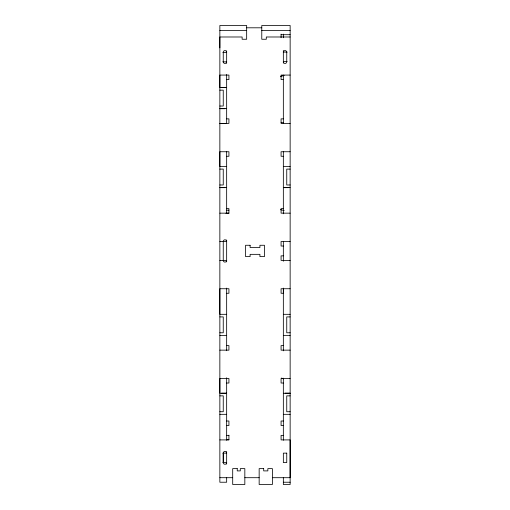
<?xml version="1.0" encoding="UTF-8"?>
<svg xmlns="http://www.w3.org/2000/svg" width="510" height="510" viewBox="0 0 510 510"><rect width="100%" height="100%" fill="white"/><g stroke="black" fill="none" stroke-linecap="round" stroke-linejoin="round"><path stroke-width="0.76" d="M219.855 47.863L219.855 36.988L242.123 36.988L242.123 39.251L246.661 39.251L246.661 25.5L219.855 25.5L219.855 482.231L226.657 482.231L226.657 477.532M223.252 462.583L223.252 453.135A1.702 1.702 0 0 1 224.955 451.433A1.702 1.702 0 0 1 226.657 453.135L222.876 453.135M283.343 293.473L283.343 288.093M226.657 462.863C226.606 464.725 223.31 464.725 223.252 462.863L223.252 453.135M280.373 76.398L284.178 75.512M246.661 27.801L261.777 27.801M219.855 30.555L246.661 30.555M261.777 30.555L290.145 30.555M281.074 34.705L290.145 34.705M290.145 36.988L266.309 36.988L266.309 39.251L261.777 39.251L261.777 25.5L290.145 25.5L290.145 484.5L283.343 484.5L283.343 477.532M283.343 52.084L287.124 52.084M222.876 52.396L226.657 52.396M283.343 61.531L287.124 61.531M222.876 61.844L226.657 61.844M290.145 75.072L281.08 75.072L281.08 79.605L283.343 79.605M226.657 79.605L228.926 79.605L228.926 75.072L219.855 75.072L219.855 87.567L226.657 87.567M221.55 87.471L226.657 87.471M219.855 90.155L223.252 90.155L223.252 106.029L219.855 106.029M219.855 108.617L226.657 108.617M219.855 108.713L224.955 108.713M226.657 118.862L228.926 118.862L228.926 123.394L219.855 123.394L226.657 123.394L226.657 74.511M283.343 118.862L281.08 118.862L281.08 123.394L290.145 123.394M281.074 122.706L283.343 122.706M290.145 151.738L281.08 151.738L281.08 156.277L283.343 156.277M226.657 156.277L228.926 156.277L228.926 151.738L219.855 151.738L219.855 166.515L226.657 166.515M283.343 166.515L290.145 166.515M219.855 169.103L223.252 169.103L223.252 184.977L219.855 184.977M290.145 169.103L286.748 169.103L286.748 184.977L290.145 184.977M219.855 187.565L226.657 187.565M283.343 187.565L290.145 187.565M219.855 187.661L224.955 187.661M283.343 187.661L288.443 187.661M226.657 208.615L228.926 208.615L228.92 213.231L225.898 213.231M283.343 208.615L281.08 208.615L281.08 213.154L290.145 213.154M226.657 210.197L228.92 210.197M219.855 213.154L228.926 213.154M219.855 241.498L226.657 241.498A1.702 1.702 0 0 0 224.955 239.796A1.702 1.702 0 0 0 223.252 241.498L223.252 260.393A1.702 1.702 0 0 0 224.955 262.095A1.702 1.702 0 0 0 226.657 260.393L219.855 260.393M290.145 241.498L281.08 241.498L281.08 246.03L283.343 246.03M283.343 255.854L281.08 255.854L281.08 260.393L290.145 260.393M290.145 288.736L281.08 288.736L281.08 293.269L283.343 293.269M226.657 293.269L228.926 293.269L228.926 288.736L219.855 288.736L219.855 314.319L226.657 314.319M283.343 314.319L290.145 314.319M219.855 316.908L223.252 316.908L223.252 332.781L219.855 332.781M290.145 316.908L286.748 316.908L286.748 332.781L290.145 332.781M219.855 335.465L226.657 335.37M283.343 335.37L290.145 335.37M226.657 345.614L228.926 345.614L228.926 350.147L219.855 350.147M283.343 345.614L281.08 345.614L281.08 350.147L290.145 350.147M290.145 378.49L281.08 378.49L281.08 383.029L283.343 383.029M226.657 383.029L228.926 383.029L228.926 378.49L219.855 378.49L219.855 393.267L226.657 393.267M221.55 393.178L226.657 393.178M285.045 393.178L290.145 393.178M283.343 393.267L290.145 393.267M219.855 395.862L223.252 395.862L223.252 411.729L219.855 411.729M290.145 395.862L286.748 395.862L286.748 411.729L290.145 411.729M219.855 414.324L226.657 414.324M283.343 414.324L290.145 414.324M226.657 421.011L228.926 421.011L228.926 425.544L226.657 425.544M283.343 421.011L281.08 421.011L281.08 425.544L283.343 425.544M226.657 435.368L228.926 435.368M283.343 435.368L281.08 435.368L281.08 439.907L290.145 439.907L290.145 477.698L272.385 477.698M226.657 439.716L228.92 439.716M219.855 439.907L228.926 439.907L228.92 435.177M222.876 462.583L226.657 462.583M219.855 477.698L232.7 477.698M244.832 477.698L259.156 477.698M283.343 482.231L290.145 482.231M280.373 209.642L284.178 210.534M281.469 378.05L283.662 378.815M286.748 52.084L286.748 61.742A1.702 1.702 0 0 1 285.045 63.444A1.702 1.702 0 0 1 283.343 61.742M283.343 34.125L283.343 37.74M283.343 50.573L283.343 63.042M283.343 75.072L283.343 123.394M283.343 151.585L283.343 213.805M283.343 241.44L283.343 261.235M283.343 288.736L283.343 350.854M283.343 378.165L283.343 440.245M281.074 34.125L281.074 37.74M226.657 50.885L226.657 63.355M226.657 151.738L226.657 213.416M226.657 239.987L226.657 261.904M226.657 288.093L226.657 350.701M226.657 377.776L226.657 440.257M226.657 451.618L226.657 464.094M223.252 61.844L223.252 52.294A1.702 1.702 0 0 1 224.955 50.592A1.702 1.702 0 0 1 226.657 52.294M283.343 52.294A1.702 1.702 0 0 1 285.045 50.592A1.702 1.702 0 0 1 286.748 52.294M226.657 61.742A1.702 1.702 0 0 1 224.955 63.444A1.702 1.702 0 0 1 223.252 61.742M250.104 245.272L245.571 245.272L245.571 256.613L250.104 256.613L250.104 254.343L259.928 254.343L259.928 256.613L264.467 256.613L264.467 245.272L259.928 245.272L259.928 247.541L250.104 247.541L250.104 245.272M286.748 453.135L283.343 453.135L283.343 462.583L286.748 462.583L286.748 453.135M237.239 468.626L232.7 468.626L232.7 484.5L244.832 484.5L244.832 468.626L240.293 468.626L240.293 470.896L237.239 470.896L237.239 468.626M263.695 468.626L259.156 468.626L259.156 484.5L272.385 484.5L272.385 468.626L267.852 468.626L267.852 470.896L263.695 470.896L263.695 468.626"/></g></svg>
